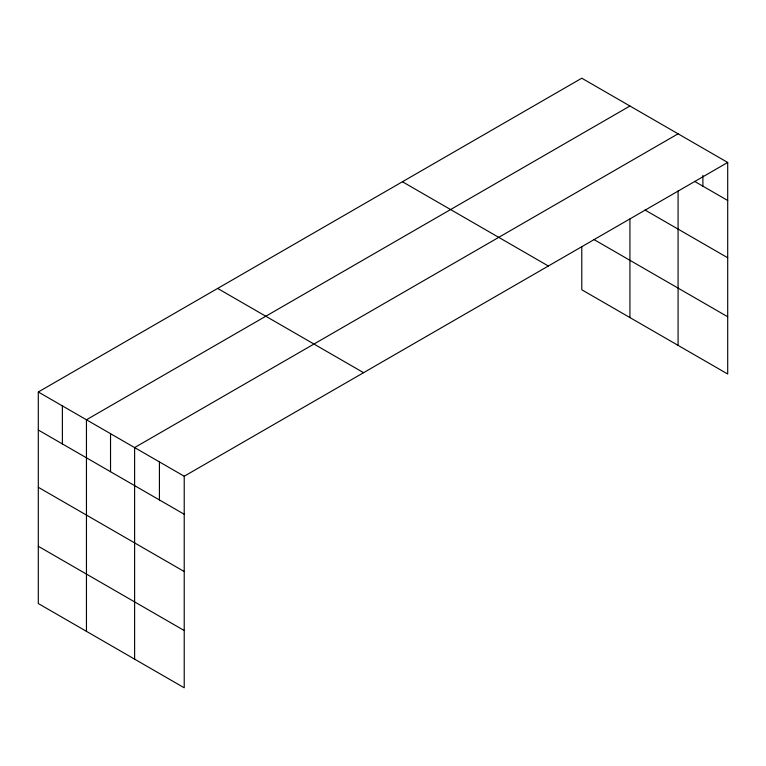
<?xml version="1.0" encoding="UTF-8"?>
<svg xmlns="http://www.w3.org/2000/svg" width="766" height="766" viewBox="0 0 766 766"><rect width="100%" height="100%" fill="white"/><g stroke="black" fill="none" stroke-linecap="round" stroke-linejoin="round"><path stroke-width="1.15" d="M727.7 162.459L184.223 476.232L184.223 687.791L38.3 603.541L38.3 391.981L581.777 78.209L727.7 162.459L727.7 374.019L581.777 289.768L581.777 246.824M629.93 106.014L86.453 419.778L86.453 631.347M678.082 133.811L134.615 447.583L134.615 659.143M694.628 181.398L727.7 200.491M644.982 209.999L727.7 257.759M593.813 239.461L727.7 316.76M402.428 181.753L548.351 266.003M217.649 288.437L363.572 372.688M38.3 391.981L184.223 476.232M38.3 430.013L184.223 514.264M38.3 487.281L184.223 571.532M38.3 546.282L184.223 630.533M702.891 175.471L702.891 186.176M678.082 190.935L678.082 345.38M629.93 219.009L629.93 317.574M159.424 461.908L159.424 499.949M110.534 433.68L110.534 471.722M62.381 405.884L62.381 443.916"/></g></svg>
